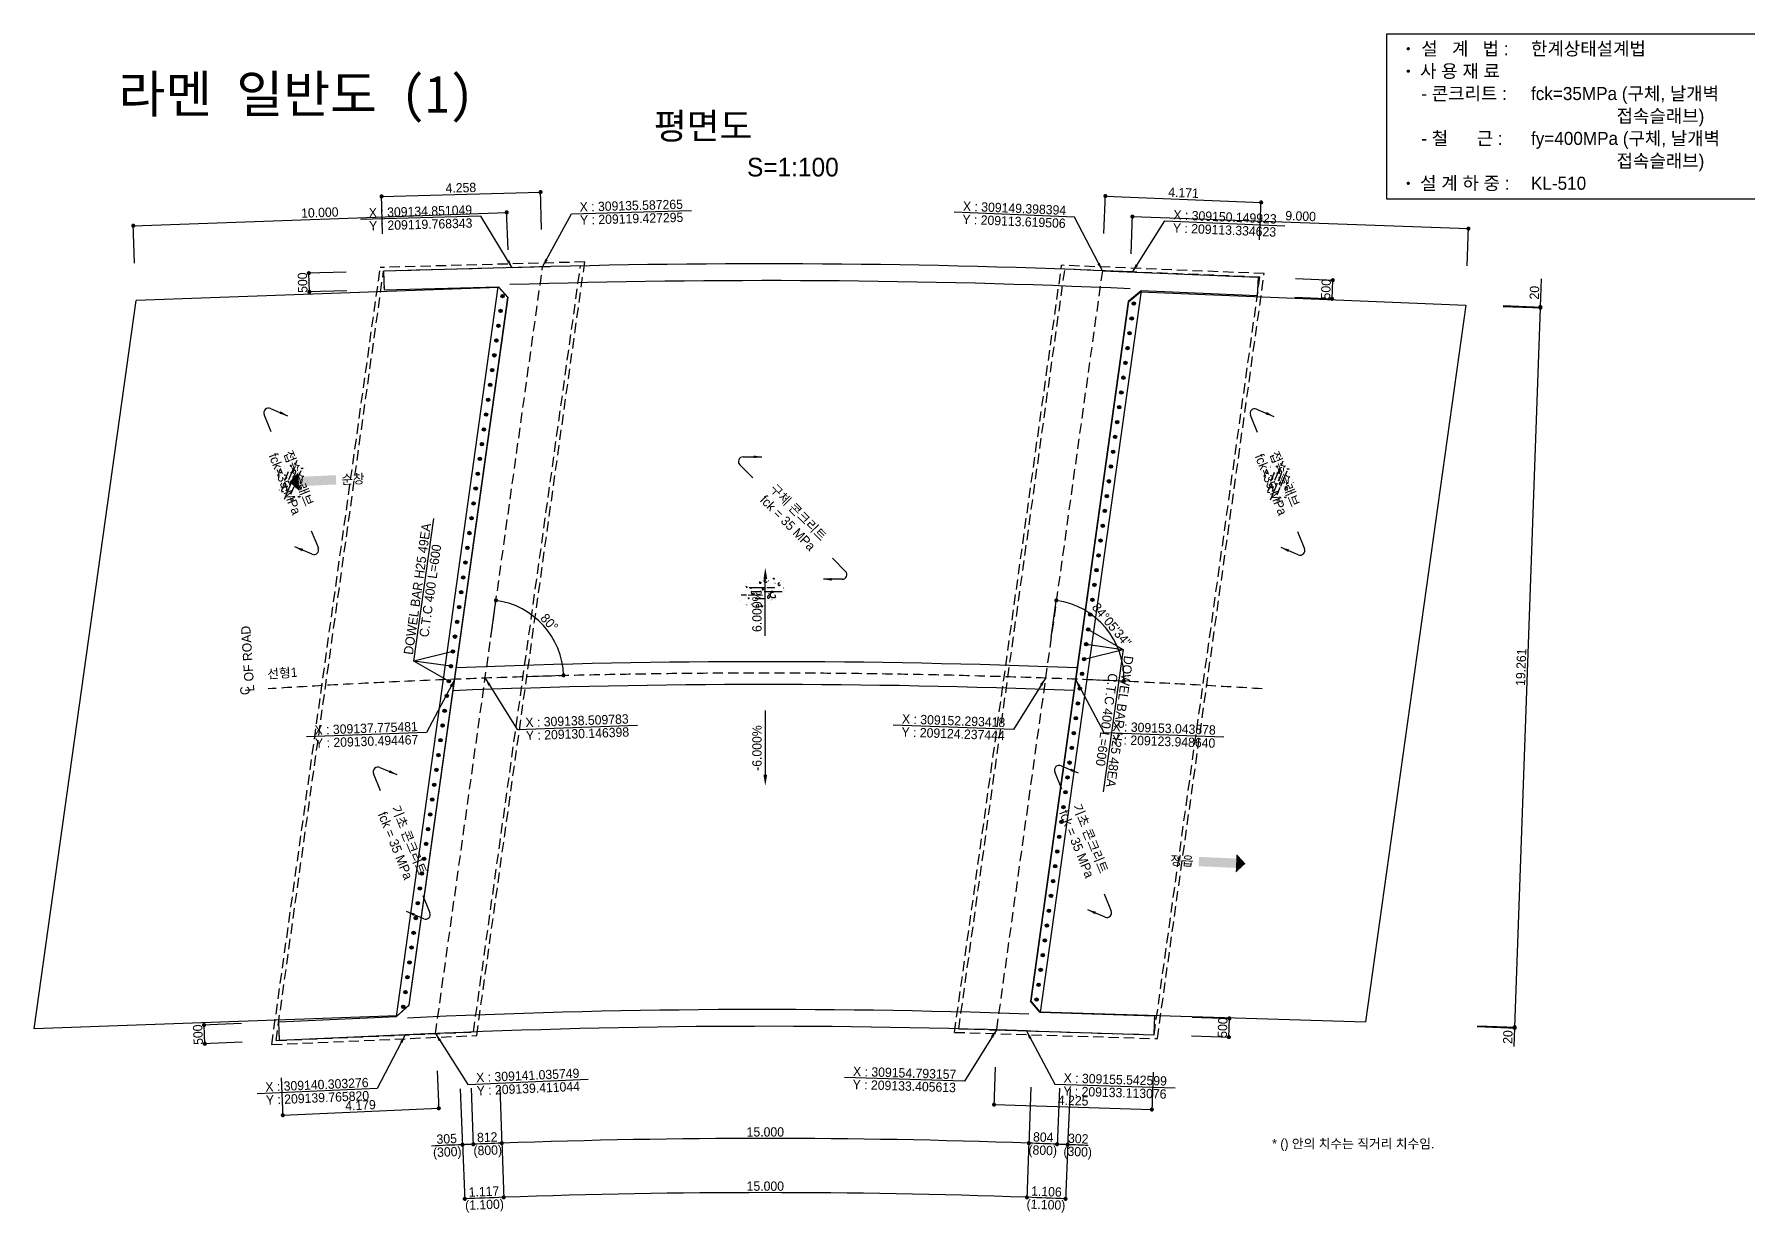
# Model space of a CAD drawing. Extents: x 2629709 to 3675628, y 1179 to 102095.
# Drawn here: x 2661912 to 2707771, y 25372 to 56900 of the extents above; entities that cross this region are included whole.
import ezdxf
from ezdxf.enums import TextEntityAlignment as Align

# ---------------------------------------------------------------- set-up
doc = ezdxf.new("R2010")
doc.units = 0
doc.header["$LTSCALE"] = 550
doc.header["$MEASUREMENT"] = 0
doc.linetypes.add('A-DASHD01', pattern=[0.75, 0.5, -0.25])
doc.layers.get('0').update_dxf_attribs({"linetype": 'CONTINUOUS'})
for name, color, linetype in [('CS-CNTL', 1, 'A-DASHD01'), ('CS-CONC-MAJR', 4, 'CONTINUOUS'), ('CS-CONC-MINR', 3, 'A-DASHD01'), ('CS-DIML', 1, 'CONTINUOUS'), ('CS-DIMT', 3, 'CONTINUOUS'), ('CS-LEAT', 7, 'CONTINUOUS'), ('CS-MISC', 3, 'CONTINUOUS'), ('CS-NOTE', 3, 'CONTINUOUS'), ('CS-RBAR-MAJR', 6, 'CONTINUOUS'), ('CS-SYMB', 3, 'CONTINUOUS'), ('CS-TEXT', 3, 'CONTINUOUS'), ('CZ-TEX1', 6, 'CONTINUOUS'), ('CZ-TEX2', 3, 'CONTINUOUS'), ('TITLE-TEXT', 7, 'CONTINUOUS')]:
    doc.layers.add(name, color=color, linetype=linetype)
doc.styles.add('A_STANDARD', font='Dotum.ttf')
doc.styles.add('TB_TEXT', font='DotumChe.ttf')
doc.styles.add('돋움', font='Dotum.ttf')

# ---------------------------------------------------------------- blocks, each defined once
blk = doc.blocks.new('CXRECON')
for p, q in [((1.018924, 8.475117), (1.021512, 8.484776)), ((1.021512, 8.484776), (1.024101, 8.494435)), ((1.486342, 9.450894), (1.490568, 9.459957)), ((1.738179, 8.474135), (1.748179, 8.474135)), ((1.801551, 8.174562), (1.81121, 8.17715)), ((1.81121, 8.17715), (1.82087, 8.179738)), ((2.977981, 8.634162), (2.987943, 8.635034)), ((2.987943, 8.635034), (2.997905, 8.635905)), ((4.674451, 7.134424), (4.683514, 7.13865)), ((4.683514, 7.13865), (4.692577, 7.142876)), ((-5.851032, 2.537886), (-5.848444, 2.547545)), ((-5.848444, 2.547545), (-5.845856, 2.557205)), ((-5.751693, 1.416206), (-5.744033, 1.422633)), ((-5.744033, 1.422633), (-5.736372, 1.429061)), ((-5.097763, -2.526468), (-0.41422, 2.157075)), ((-4.619188, 3.411384), (-4.614962, 3.420447)), ((-3.9673, 0.955802), (-3.960229, 0.962874)), ((-3.960229, 0.962874), (-3.953158, 0.969945)), ((-3.38897, 3.374389), (-3.379907, 3.378616)), ((-3.379907, 3.378616), (-3.370844, 3.382842)), ((-1.983404, 6.46133), (-1.982532, 6.471292)), ((-1.982532, 6.471292), (-1.98166, 6.481254)), ((-1.848821, 3.030535), (-1.838821, 3.030535)), ((-1.761395, 2.4861), (-1.757168, 2.495163)), ((-1.757168, 2.495163), (-1.752942, 2.504226)), ((-1.621195, 4.896884), (-1.618607, 4.906543)), ((-1.052663, 0.743846), (-1.050075, 0.753506)), ((-1.050075, 0.753506), (-1.047487, 0.763165)), ((-0.362134, 3.320937), (-0.359546, 3.330596)), ((-0.359546, 3.330596), (-0.356958, 3.340255)), ((-0.141915, 4.592665), (-0.139327, 4.602324)), ((-0.090866, 2.48043), (2.227863, 4.799159)), ((0.328395, 5.898027), (0.330983, 5.907686)), ((0.329102, 0.581558), (5.446292, 5.698747)), ((0.330983, 5.907686), (0.333571, 5.917345)), ((0.892052, 0.381441), (0.900244, 0.387177)), ((0.900244, 0.387177), (0.908435, 0.392913)), ((0.987654, 3.60612), (0.988526, 3.616082)), ((0.988526, 3.616082), (0.989397, 3.626044)), ((1.061643, 5.984746), (1.068714, 5.991817)), ((1.068714, 5.991817), (1.075785, 5.998888)), ((2.227395, 3.129346), (2.233823, 3.137006)), ((2.233823, 3.137006), (2.240251, 3.144666)), ((2.658398, 2.927885), (2.664134, 2.936076)), ((2.664134, 2.936076), (2.66987, 2.944268)), ((2.776041, 5.331488), (2.780267, 5.340551)), ((2.780267, 5.340551), (2.784493, 5.349614)), ((3.958712, 0.75091), (3.959584, 0.760872)), ((3.959584, 0.760872), (3.960455, 0.770834)), ((4.464946, 4.901028), (4.472606, 4.907456)), ((4.472606, 4.907456), (4.480266, 4.913884)), ((4.671555, 0.714504), (4.680618, 0.71873)), ((4.680618, 0.71873), (4.689681, 0.722956)), ((4.866823, 0.04987), (4.876482, 0.052458)), ((4.876482, 0.052458), (4.886141, 0.055047)), ((5.126764, 4.103987), (5.129352, 4.113646)), ((5.129352, 4.113646), (5.13194, 4.123306)), ((5.42648, 2.52751), (5.43148, 2.53617)), ((5.43148, 2.53617), (5.43648, 2.544831)), ((5.817293, 6.681077), (5.819881, 6.690736)), ((5.81934, 1.415999), (5.821928, 1.425658)), ((5.819881, 6.690736), (5.822469, 6.700396)), ((6.444395, 4.892204), (6.446132, 4.902052)), ((6.446132, 4.902052), (6.447868, 4.9119)), ((-7.232091, -2.616294), (-7.229503, -2.606635)), ((-7.229503, -2.606635), (-7.226914, -2.596976)), ((-5.884535, -1.314253), (-5.883664, -1.304291)), ((-5.883664, -1.304291), (-5.882792, -1.294329)), ((-5.600266, -3.544687), (-5.592605, -3.538259)), ((-5.592605, -3.538259), (-5.584945, -3.531831)), ((-5.435821, -2.413065), (-5.425821, -2.413065)), ((-5.138004, -6.887754), (-3.65921, -5.40896)), ((-5.009131, -4.478694), (-5.004905, -4.469631)), ((-5.004905, -4.469631), (-5.000679, -4.460568)), ((-4.247074, -2.392191), (-4.237415, -2.389603)), ((-4.237415, -2.389603), (-4.227755, -2.387015)), ((-4.014372, -0.716292), (-4.011784, -0.706632)), ((-3.600812, -6.011194), (-3.595076, -6.003002)), ((-3.595076, -6.003002), (-3.589341, -5.994811)), ((-3.391865, -3.045531), (-3.382802, -3.041305)), ((-3.382802, -3.041305), (-3.373739, -3.037079)), ((-3.197284, -4.947034), (0.829977, -0.919772)), ((-2.913477, -4.169462), (-2.912606, -4.159501)), ((-2.912606, -4.159501), (-2.911734, -4.149539)), ((-2.64301, -2.390554), (-0.408553, -0.156097)), ((-2.433722, -4.410334), (-2.431134, -4.400674)), ((-2.431134, -4.400674), (-2.428546, -4.391015)), ((-1.743193, -1.833244), (-1.740605, -1.823584)), ((-1.740605, -1.823584), (-1.738016, -1.813925)), ((-0.968303, -4.41487), (-0.965715, -4.405211)), ((-0.968303, -5.32863), (-0.965715, -5.318971)), ((-0.849983, -0.317764), (-0.846563, -0.308367)), ((-0.846563, -0.308367), (-0.843143, -0.29897)), ((-0.471696, -1.633306), (-0.46747, -1.624243)), ((-0.46747, -1.624243), (-0.463244, -1.61518)), ((-0.240475, -3.931698), (2.485078, -1.206145)), ((-0.055167, -3.414033), (-0.052579, -3.404374)), ((0.413558, -6.563172), (0.42352, -6.562301)), ((0.42352, -6.562301), (0.433482, -6.561429)), ((0.818002, -5.752713), (0.822228, -5.74365)), ((0.822228, -5.74365), (0.826454, -5.734586)), ((0.989612, -4.240716), (0.9922, -4.231056)), ((2.362515, -2.944283), (2.371176, -2.939283)), ((2.364647, -6.204373), (2.367235, -6.194714)), ((2.367235, -6.194714), (2.369823, -6.185055)), ((2.371176, -2.939283), (2.379836, -2.934283)), ((3.055176, -3.627283), (3.057764, -3.617624)), ((3.057764, -3.617624), (3.060352, -3.607965)), ((3.745705, -1.050193), (3.748294, -1.040534)), ((3.748294, -1.040534), (3.750882, -1.030875)), ((4.130943, -6.345009), (4.137371, -6.337349)), ((4.137371, -6.337349), (4.143799, -6.329688)), ((4.616373, -0.059865), (4.624034, -0.053437)), ((4.624034, -0.053437), (4.631694, -0.047009)), ((4.668659, -5.705417), (4.677722, -5.70119)), ((4.677722, -5.70119), (4.686785, -5.696964)), ((4.767801, -5.020757), (4.775461, -5.014329)), ((4.775461, -5.014329), (4.783122, -5.007902)), ((5.355437, -2.907325), (5.359663, -2.898262)), ((5.359663, -2.898262), (5.36389, -2.889199)), ((5.38733, -1.102714), (5.389066, -1.092866)), ((5.389066, -1.092866), (5.390802, -1.083018)), ((-5.448838, -8.50558), (-5.441178, -8.499152)), ((-5.441178, -8.499152), (-5.433517, -8.492724)), ((-3.719433, -8.5981), (-3.715207, -8.589037)), ((-3.715207, -8.589037), (-3.710981, -8.579974)), ((-3.124251, -6.987424), (-3.121663, -6.977765)), ((-3.121663, -6.977765), (-3.119075, -6.968105)), ((-1.284968, -8.392007), (-1.28238, -8.382348)), ((-1.28238, -8.382348), (-1.279791, -8.372688)), ((-0.864949, -8.292944), (-0.855886, -8.288718)), ((-0.855886, -8.288718), (-0.846823, -8.284492)), ((0.057581, -7.024672), (0.058452, -7.01471)), ((0.058452, -7.01471), (0.059324, -7.004748))]:
    blk.add_line(p, q)
for points in [[(-0.873262, 6.859953), (-0.855306, 6.965297), (-0.793262, 7.059953), (-0.679376, 7.130771), (-0.553262, 7.139953), (-0.373504, 6.960817), (-0.473262, 6.699953)], [(2.445796, 7.406973), (2.153469, 7.279926), (2.005796, 6.966973), (2.110592, 6.631689), (2.445796, 6.446973), (2.779722, 6.496356), (2.965796, 6.686973), (2.999504, 6.94925), (2.885796, 7.206973)], [(-3.566539, 2.231494), (-3.675179, 2.058975), (-3.686539, 1.911494), (-3.585089, 1.76591), (-3.366539, 1.711494), (-3.157318, 1.806936), (-3.046539, 2.031494), (-3.070589, 2.241918), (-3.166539, 2.351494)], [(-2.277934, 4.28244), (-2.608996, 4.18211), (-2.837934, 4.04244), (-2.897751, 3.68492), (-2.397934, 3.32244), (-1.892488, 3.416346), (-1.637934, 3.84244), (-1.664775, 4.177286), (-1.757934, 4.28244)], [(-0.958798, 1.087352), (-0.983764, 0.869867), (-0.878798, 0.687352), (-0.663467, 0.605766), (-0.438798, 0.687352), (-0.316866, 1.033845), (-0.558798, 1.287352)], [(2.27784, 1.108099), (2.295796, 1.213443), (2.35784, 1.308099), (2.471726, 1.378917), (2.59784, 1.388099), (2.777598, 1.208963), (2.67784, 0.948099)], [(3.381617, 2.837496), (2.787248, 2.439128), (2.661617, 1.797496), (2.853516, 1.434227), (3.261617, 1.157496), (3.957451, 1.105425), (4.661617, 1.477496), (5.071687, 2.035374), (5.061617, 2.317496), (4.875898, 2.52002), (4.421617, 2.757496)], [(2.838332, 0.664018), (2.708987, 0.446206), (2.718332, 0.144018), (2.927255, -0.144373), (3.238332, -0.215982), (3.550919, 0.000506), (3.598332, 0.424018), (3.495334, 0.628576), (3.358332, 0.744018)], [(-6.217461, -3.281), (-6.199506, -3.175657), (-6.137461, -3.081), (-6.023575, -3.010182), (-5.897461, -3.001), (-5.717704, -3.180137), (-5.817461, -3.441)], [(-2.55502, -2.649097), (-2.886081, -2.749427), (-3.11502, -2.889097), (-3.174836, -3.246617), (-2.67502, -3.609097), (-2.169573, -3.515191), (-1.91502, -3.089097), (-1.94186, -2.754251), (-2.03502, -2.649097)], [(-2.430628, -5.868774), (-2.412672, -5.763431), (-2.350628, -5.668774), (-2.236742, -5.597956), (-2.110628, -5.588774), (-1.930871, -5.767911), (-2.030628, -6.028774)], [(2.01089, -5.363698), (2.11122, -5.69476), (2.25089, -5.923698), (2.608411, -5.983515), (2.97089, -5.483698), (2.876985, -4.978252), (2.45089, -4.723698), (2.116045, -4.750538), (2.01089, -4.843698)], [(3.537973, -3.952404), (3.513006, -4.169889), (3.617973, -4.352404), (3.833304, -4.43399), (4.057973, -4.352404), (4.179904, -4.005911), (3.937973, -3.752404)]]:
    blk.add_lwpolyline(points)
blk = doc.blocks.new('CSBSEC1')
at = {"layer": 'CS-RBAR-MAJR', "const_width": 0.45}
blk.add_lwpolyline([(0.225, 0, 1), (-0.225, 0, 1)], format="xyb", close=True, dxfattribs=at)
at = {"layer": 'CS-RBAR-MAJR'}
blk.add_circle((0, 0), 0.45, dxfattribs=at)
blk = doc.blocks.new('CXDIMDT2')
at = {"layer": 'CS-MISC', "const_width": 0.5}
blk.add_lwpolyline([(0.25, 0, 1), (-0.25, 0, 1)], format="xyb", close=True, dxfattribs=at)
blk = doc.blocks.new('A$Cc22b2ba3')
at = {"layer": 'CS-LEAT', "linetype": 'ByBlock'}
blk.add_lwpolyline([(-10615, -4900), (-500, -4900), (-500, -500), (-10615, -500)], close=True, dxfattribs=at)
at = {"layer": 'CS-NOTE', "linetype": 'ByBlock', "const_width": 43.7}
for points in [[(-10054, -887, 1), (-10011, -887, 1)], [(-10054, -1487, 1), (-10011, -1487, 1)], [(-10054, -4487, 1), (-10011, -4487, 1)]]:
    blk.add_lwpolyline(points, format="xyb", close=True, dxfattribs=at)
at = {"layer": 'CS-NOTE', "linetype": 'ByBlock', "style": '돋움'}
for s, p in [('설   계   법 : ', (-9684, -1060)), ('한계상태설계법', (-6747, -1060)), ('사 용 재 료', (-9716, -1660)), ('- 콘크리트 :', (-9684, -2260)), ('fck=35MPa (구체, 날개벽', (-6747, -2260)), ('                  접속슬래브)', (-6747, -2860)), ('- 철      근 :', (-9684, -3460)), ('fy=400MPa (구체, 날개벽', (-6747, -3460)), ('                  접속슬래브)', (-6747, -4060)), ('설 계 하 중 :', (-9716, -4660)), ('KL-510', (-6747, -4660))]:
    blk.add_text(s, height=350, dxfattribs=at).set_placement(p)

msp = doc.modelspace()

# ---------------------------------------------------------------- linework, layer by layer
at = {"layer": 'CS-CNTL'}
msp.add_arc((2681478, -170191), 210000, 86.37015, 93.63218, dxfattribs=at)
at = {"layer": 'CS-CONC-MAJR'}
for p, q in [((2675517, 50678), (2671261, 50563)), ((2671261, 50563), (2671274, 50063)), ((2690499, 50574), (2694667, 50404)), ((2674347, 50126), (2664635, 49779)), ((2671274, 50063), (2674336, 50146)), ((2671604, 30619), (2674332, 50146)), ((2674336, 50146), (2674595, 49857)), ((2674589, 49855), (2674347, 50126)), ((2691534, 50032), (2688837, 30727)), ((2691533, 50032), (2691191, 49747)), ((2691196, 49744), (2691517, 50012)), ((2691517, 50012), (2700223, 49656)), ((2694646, 49904), (2691533, 50032)), ((2694667, 50404), (2694646, 49904)), ((2661912, 30292), (2664635, 49779)), ((2671945, 30932), (2674589, 49855)), ((2671950, 30929), (2674595, 49857)), ((2691191, 49747), (2688577, 31034)), ((2691196, 49744), (2688582, 31035)), ((2700223, 49656), (2697544, 30479)), ((2671609, 30619), (2671950, 30929)), ((2671945, 30932), (2671624, 30639)), ((2688835, 30727), (2688577, 31034)), ((2688582, 31035), (2688825, 30748)), ((2688825, 30748), (2697544, 30479)), ((2691900, 30633), (2688835, 30727)), ((2671624, 30639), (2661912, 30292)), ((2668454, 30480), (2671609, 30619)), ((2668476, 29980), (2668454, 30480)), ((2691885, 30133), (2691900, 30633)), ((2672651, 30164), (2668476, 29980)), ((2687662, 30263), (2691885, 30133))]:
    msp.add_line(p, q, dxfattribs=at)
for radius, start, end in [(220950, 87.4516, 91.75638), (220500, 87.46266, 91.77639), (210305, 87.72605, 92.25301), (209695, 87.74263, 92.28302), (201000, 87.9899, 92.73094), (200550, 88.00328, 92.7552)]:
    msp.add_arc((2681478, -170191), radius, start, end, dxfattribs=at)
at = {"layer": 'CS-CONC-MINR', "linetype": 'A-DASHD01'}
for p, q in [((2668268, 29871), (2671173, 50661)), ((2668384, 29976), (2671260, 50563)), ((2676646, 50809), (2671173, 50661)), ((2676531, 50705), (2671260, 50563)), ((2671261, 50563), (2671274, 50063)), ((2672651, 30164), (2675517, 50678)), ((2673667, 30209), (2676531, 50705)), ((2673754, 30113), (2676646, 50809)), ((2686542, 30198), (2689409, 50719)), ((2686656, 30294), (2689495, 50615)), ((2690499, 50574), (2687662, 30263)), ((2694830, 50497), (2689409, 50719)), ((2694716, 50402), (2689495, 50615)), ((2691971, 30030), (2694830, 50497)), ((2691884, 30133), (2694716, 50402)), ((2694667, 50404), (2694646, 49904)), ((2668476, 29980), (2668454, 30480)), ((2686656, 30294), (2691884, 30133)), ((2691885, 30133), (2691900, 30633)), ((2668268, 29871), (2673754, 30113)), ((2668384, 29976), (2673667, 30209)), ((2686542, 30198), (2691971, 30030))]:
    msp.add_line(p, q, dxfattribs=at)
at = {"layer": 'CS-DIML'}
for p, q in [((2671234, 51563), (2671205, 52612)), ((2671207, 52562), (2675463, 52677)), ((2675490, 51678), (2675462, 52727)), ((2690540, 51573), (2690583, 52623)), ((2690581, 52573), (2694748, 52402)), ((2694708, 51403), (2694750, 52452)), ((2664599, 50779), (2664562, 51828)), ((2664563, 51778), (2674557, 52135)), ((2673860, 52032), (2670644, 51946)), ((2674706, 50655), (2673860, 52032)), ((2674593, 51136), (2674555, 52185)), ((2675517, 50678), (2676287, 52099)), ((2676287, 52099), (2679504, 52186)), ((2689749, 52006), (2686534, 52137)), ((2690499, 50574), (2689749, 52006)), ((2691266, 51023), (2691304, 52073)), ((2691302, 52023), (2700296, 51701)), ((2691302, 50540), (2692167, 51906)), ((2692167, 51906), (2695382, 51774)), ((2700260, 50702), (2700298, 51751)), ((2670261, 50536), (2669211, 50508)), ((2669275, 50009), (2669261, 50509)), ((2670274, 50036), (2669225, 50008)), ((2695666, 50363), (2696715, 50320)), ((2696645, 49823), (2696665, 50322)), ((2702222, 49605), (2702249, 50355)), ((2695646, 49864), (2696695, 49821)), ((2701222, 49621), (2702272, 49583)), ((2701223, 49641), (2702272, 49603)), ((2701534, 30336), (2702222, 49585)), ((2702222, 49585), (2702222, 49605)), ((2668231, 46891), (2668692, 46696)), ((2694624, 46873), (2695085, 46678)), ((2668254, 46265), (2668067, 46729)), ((2694647, 46248), (2694460, 46711)), ((2669327, 43617), (2669515, 43153)), ((2672072, 40130), (2672605, 43943)), ((2695720, 43599), (2695907, 43136)), ((2669350, 42991), (2668890, 43186)), ((2695743, 42974), (2695282, 43169)), ((2681478, 40809), (2681478, 42329)), ((2674132, 40764), (2674277, 41804)), ((2689129, 40764), (2689274, 41804)), ((2690120, 40978), (2691055, 40444)), ((2673118, 40388), (2672072, 40130)), ((2690010, 40186), (2691055, 40444)), ((2690065, 40582), (2691055, 40444)), ((2691055, 40444), (2690523, 36631)), ((2673062, 39992), (2672072, 40130)), ((2673007, 39596), (2672072, 40130)), ((2673168, 39644), (2672410, 38216)), ((2673980, 39675), (2674837, 38304)), ((2675079, 39714), (2676128, 39751)), ((2688976, 39675), (2688119, 38304)), ((2689780, 39644), (2690538, 38216)), ((2690076, 39635), (2691125, 39598)), ((2681478, 38809), (2681478, 37094)), ((2672410, 38216), (2669194, 38101)), ((2674837, 38304), (2678053, 38419)), ((2688119, 38304), (2684903, 38419)), ((2690538, 38216), (2693753, 38101)), ((2667455, 30436), (2666406, 30389)), ((2666478, 29892), (2666456, 30392)), ((2692900, 30602), (2693949, 30569)), ((2693884, 30071), (2693899, 30571)), ((2700534, 30352), (2701583, 30314)), ((2700535, 30372), (2701584, 30334)), ((2701533, 30316), (2701515, 29816)), ((2701533, 30316), (2701534, 30336)), ((2667477, 29936), (2666428, 29890)), ((2671838, 30127), (2671092, 28692)), ((2672651, 30164), (2673520, 28801)), ((2687662, 30263), (2686811, 28889)), ((2688466, 30237), (2689230, 28812)), ((2692884, 30102), (2693934, 30070)), ((2668520, 28981), (2668566, 27932)), ((2672695, 29165), (2672741, 28116)), ((2673520, 28801), (2676734, 28943)), ((2686811, 28889), (2683595, 28988)), ((2687631, 29264), (2687598, 28214)), ((2691854, 29133), (2691821, 28084)), ((2671092, 28692), (2667878, 28551)), ((2673313, 28691), (2673376, 27142)), ((2673601, 28703), (2673663, 27154)), ((2674371, 28732), (2674426, 27183)), ((2688585, 28732), (2688530, 27183)), ((2689230, 28812), (2692446, 28713)), ((2689347, 28703), (2689286, 27154)), ((2689633, 28691), (2689569, 27143)), ((2668564, 27982), (2672739, 28166)), ((2687600, 28264), (2691823, 28134)), ((2673372, 27242), (2673436, 25693)), ((2674422, 27283), (2674478, 25733)), ((2688534, 27283), (2688478, 25733)), ((2689574, 27243), (2689510, 25694))]:
    msp.add_line(p, q, dxfattribs=at)
for centre, radius, start, end in [((2668183, 46776), 125, 67.0463, 202.0463), ((2694575, 46758), 125, 67.0467, 202.0467), ((2669399, 43106), 125, 247.0463, 22.0463), ((2695792, 43089), 125, 247.0467, 22.0467), ((2673980, 39675), 2100, 2.0463, 82.0463), ((2688976, 39675), 2100, 357.9537, 82.0467), ((2681478, -170191), 197550, 92.35103, 92.59259), ((2681478, -170191), 197550, 92.35103, 92.59259), ((2681478, -170191), 197550, 92.26791, 92.35103), ((2681478, -170191), 197550, 92.04628, 92.26791), ((2681478, -170191), 197550, 87.95372, 92.04628), ((2681478, -170191), 197550, 87.73429, 87.95372), ((2681478, -170191), 197550, 87.652, 87.73429), ((2681478, -170191), 197550, 87.49239, 87.652), ((2681478, -170191), 196100, 92.04628, 92.35103), ((2681478, -170191), 196100, 87.95372, 92.04628), ((2681478, -170191), 196100, 87.652, 87.95372)]:
    msp.add_arc(centre, radius, start, end, dxfattribs=at)
for points in [[(2674706, 50655), (2674622, 50861), (2674706, 50655), (2674560, 50823)], [(2675517, 50678), (2675654, 50854), (2675517, 50678), (2675590, 50889)], [(2690499, 50574), (2690430, 50786), (2690499, 50574), (2690365, 50752)], [(2691302, 50540), (2691451, 50706), (2691302, 50540), (2691389, 50745)], [(2668692, 46696), (2668503, 46815), (2668692, 46696), (2668475, 46748)], [(2695085, 46678), (2694896, 46798), (2695085, 46678), (2694868, 46731)], [(2669001, 44684), (2668740, 44923), (2669001, 44684), (2668979, 45184)], [(2669995, 44855), (2668996, 44809), (2669983, 45104), (2668984, 45059)], [(2668890, 43186), (2669078, 43067), (2668890, 43186), (2669107, 43134)], [(2695282, 43169), (2695471, 43049), (2695282, 43169), (2695499, 43117)], [(2681428, 42329), (2681478, 42629), (2681478, 42329), (2681528, 42329)], [(2673168, 39644), (2673032, 39467), (2673168, 39644), (2673097, 39432)], [(2673980, 39675), (2674065, 39469), (2673980, 39675), (2674127, 39508)], [(2688976, 39675), (2688829, 39508), (2688976, 39675), (2688891, 39469)], [(2689780, 39644), (2689851, 39433), (2689780, 39644), (2689916, 39467)], [(2681428, 37094), (2681478, 36794), (2681478, 37094), (2681528, 37094)], [(2693086, 34892), (2694085, 34847), (2693075, 34643), (2694074, 34597)], [(2694090, 34972), (2694329, 34711), (2694090, 34972), (2694068, 34473)], [(2671838, 30127), (2671704, 29948), (2671838, 30127), (2671769, 29915)], [(2672651, 30164), (2672738, 29959), (2672651, 30164), (2672800, 29998)], [(2687662, 30263), (2687515, 30095), (2687662, 30263), (2687577, 30057)], [(2688466, 30237), (2688537, 30026), (2688466, 30237), (2688602, 30060)]]:
    msp.add_solid(points, dxfattribs=at)
at = {"layer": 'CS-SYMB'}
for p, q in [((2680882, 45596), (2681382, 45595)), ((2681146, 45029), (2680793, 45383)), ((2683274, 42886), (2683626, 42531)), ((2683537, 42318), (2683037, 42320)), ((2671158, 37287), (2671618, 37092)), ((2689415, 36706), (2689227, 37170)), ((2689392, 37332), (2689852, 37137)), ((2671181, 36662), (2670993, 37125)), ((2672314, 33862), (2672502, 33399)), ((2690549, 33907), (2690736, 33444)), ((2672337, 33237), (2671877, 33432)), ((2690572, 33282), (2690111, 33477))]:
    msp.add_line(p, q, dxfattribs=at)
for centre, start, end in [((2680882, 45471), 89.8043, 224.8043), ((2683537, 42443), 269.8043, 44.8043), ((2671109, 37172), 67.0463, 202.0463), ((2689343, 37217), 67.0467, 202.0467), ((2672386, 33352), 247.0463, 22.0463), ((2690620, 33397), 247.0467, 22.0467)]:
    msp.add_arc(centre, 125, start, end, dxfattribs=at)
for points in [[(2681382, 45595), (2681162, 45632), (2681382, 45595), (2681162, 45559)], [(2683037, 42320), (2683257, 42282), (2683037, 42320), (2683257, 42356)], [(2671618, 37092), (2671430, 37212), (2671618, 37092), (2671401, 37144)], [(2689852, 37137), (2689664, 37256), (2689852, 37137), (2689635, 37189)], [(2671877, 33432), (2672065, 33312), (2671877, 33432), (2672094, 33380)], [(2690111, 33477), (2690300, 33357), (2690111, 33477), (2690328, 33425)]]:
    msp.add_solid(points, dxfattribs=at)

# ---------------------------------------------------------------- block references
at = {"layer": 'CS-DIMT', "linetype": 'ByBlock'}
msp.add_blockref('A$Cc22b2ba3', (2708718, 57400), dxfattribs=at)
at = {"layer": 'CS-RBAR-MAJR', "xscale": 99.99999999999999, "yscale": 99.99999999999999, "zscale": 99.99999999999999, "rotation": 246.795506}
for p in [(2674391, 49499), (2674446, 49896), (2691338, 49694), (2674335, 49103), (2691283, 49298), (2674280, 48707), (2691227, 48902), (2674225, 48311), (2691117, 48109), (2691172, 48505), (2674169, 47915), (2691061, 47713), (2674114, 47519), (2691006, 47317), (2674003, 46726), (2674058, 47123), (2690951, 46921), (2673948, 46330), (2690895, 46525), (2673892, 45934), (2690840, 46128), (2673837, 45538), (2690785, 45732), (2673782, 45142), (2690674, 44940), (2690729, 45336), (2673726, 44746), (2690618, 44544), (2673671, 44349), (2690563, 44148), (2673560, 43557), (2673616, 43953), (2690508, 43752), (2673505, 43161), (2690452, 43355), (2673450, 42765), (2690397, 42959), (2673394, 42369), (2690286, 42167), (2690342, 42563), (2673339, 41973), (2690231, 41771), (2673284, 41576), (2690176, 41375), (2673173, 40784), (2673228, 41180), (2690120, 40978), (2673118, 40388), (2690065, 40582), (2673062, 39992), (2690010, 40186), (2673007, 39596), (2689899, 39394), (2689954, 39790), (2672952, 39199), (2689844, 38998), (2672896, 38803), (2689788, 38602), (2672785, 38011), (2672841, 38407), (2689733, 38205), (2672730, 37615), (2689678, 37809), (2672675, 37219), (2689622, 37413), (2672619, 36823), (2689567, 37017), (2672564, 36426), (2689456, 36225), (2689512, 36621), (2672509, 36030), (2689401, 35828), (2672453, 35634), (2689346, 35432), (2672343, 34842), (2672398, 35238), (2689290, 35036), (2672287, 34446), (2689235, 34640), (2672232, 34049), (2689179, 34244), (2672177, 33653), (2689069, 33452), (2689124, 33848), (2672121, 33257), (2689013, 33055), (2672066, 32861), (2688958, 32659), (2671955, 32069), (2672011, 32465), (2688903, 32263), (2671900, 31673), (2688847, 31867), (2671845, 31276), (2688792, 31471), (2671789, 30880), (2688737, 31075)]:
    msp.add_blockref('CSBSEC1', p, dxfattribs=at)
at = {"layer": 'CS-SYMB'}
for name, p, xscale, yscale, zscale, rotation in [('CXDIMDT2', (2671207, 52562), 110, 110, 110, 91.54597499999997), ('CXDIMDT2', (2675463, 52677), 110, 110, 110, 91.54597499999997), ('CXDIMDT2', (2690581, 52573), 110, 110, 110, 87.660014), ('CXDIMDT2', (2694748, 52402), 110, 110, 110, 87.660014), ('CXDIMDT2', (2664563, 51778), 110, 110, 110, 92.046278), ('CXDIMDT2', (2674557, 52135), 110, 110, 110, 92.046278), ('CXDIMDT2', (2691302, 52023), 110, 110, 110, 87.95372200000001), ('CXDIMDT2', (2700296, 51701), 110, 110, 110, 87.95372200000001), ('CXDIMDT2', (2669261, 50509), 110, 110, 110, 181.545975), ('CXDIMDT2', (2669275, 50009), 110, 110, 110, 181.545975), ('CXDIMDT2', (2696665, 50322), 110, 110, 110, 177.660014), ('CXDIMDT2', (2696645, 49823), 110, 110, 110, 177.660014), ('CXDIMDT2', (2702222, 49605), 110, 110, 110, 87.95372200000001), ('CXDIMDT2', (2702222, 49605), 110, 110, 110, 87.95372200000001), ('CXDIMDT2', (2702222, 49585), 110, 110, 110, 87.95372200000001), ('CXDIMDT2', (2702222, 49585), 110, 110, 110, 87.95372200000001), ('CXRECON', (2668791, 44941), 66.666667, 66.666667, 66.666667, 202.0462779999999), ('CXRECON', (2695184, 44924), 66.666667, 66.666667, 66.666667, 202.046722), ('CXRECON', (2681403, 41980), 66.666667, 66.666667, 66.666667, 314.8042769999998), ('CXDIMDT2', (2674270, 41754), 110, 110, 110, 172.046278), ('CXDIMDT2', (2689267, 41754), 110, 110, 110, 172.046722), ('CXDIMDT2', (2690065, 40582), 110, 110, 110, 262.046722), ('CXDIMDT2', (2673062, 39992), 110, 110, 110, 82.046278), ('CXDIMDT2', (2676078, 39750), 110, 110, 110, 92.046278), ('CXDIMDT2', (2691075, 39600), 110, 110, 110, 87.95372200000001), ('CXDIMDT2', (2666456, 30392), 110, 110, 110, 182.5226799999999), ('CXDIMDT2', (2693899, 30571), 110, 110, 110, 178.233124), ('CXDIMDT2', (2701533, 30316), 110, 110, 110, 87.95372200000001), ('CXDIMDT2', (2701534, 30336), 110, 110, 110, 87.95372200000001), ('CXDIMDT2', (2701534, 30336), 110, 110, 110, 87.95372200000001), ('CXDIMDT2', (2666478, 29892), 110, 110, 110, 182.5226799999999), ('CXDIMDT2', (2693884, 30071), 110, 110, 110, 178.233124), ('CXDIMDT2', (2668564, 27982), 110, 110, 110, 92.52268000000001), ('CXDIMDT2', (2672739, 28166), 110, 110, 110, 92.52268000000001), ('CXDIMDT2', (2687600, 28264), 110, 110, 110, 88.233124), ('CXDIMDT2', (2691823, 28134), 110, 110, 110, 88.233124), ('CXDIMDT2', (2673374, 27192), 110, 110, 110, 246.795506), ('CXDIMDT2', (2673661, 27204), 110, 110, 110, 246.795506), ('CXDIMDT2', (2673661, 27204), 110, 110, 110, 246.795506), ('CXDIMDT2', (2674424, 27233), 110, 110, 110, 246.795506), ('CXDIMDT2', (2674424, 27233), 110, 110, 110, 246.795506), ('CXDIMDT2', (2688532, 27233), 110, 110, 110, 246.795506), ('CXDIMDT2', (2688532, 27233), 110, 110, 110, 246.795506), ('CXDIMDT2', (2689288, 27204), 110, 110, 110, 246.795506), ('CXDIMDT2', (2689288, 27204), 110, 110, 110, 246.795506), ('CXDIMDT2', (2689571, 27193), 110, 110, 110, 246.795506), ('CXDIMDT2', (2689571, 27193), 110, 110, 110, 246.795506), ('CXDIMDT2', (2673434, 25743), 110, 110, 110, 246.795506), ('CXDIMDT2', (2674476, 25783), 110, 110, 110, 246.795506), ('CXDIMDT2', (2674476, 25783), 110, 110, 110, 246.795506), ('CXDIMDT2', (2688480, 25783), 110, 110, 110, 246.795506), ('CXDIMDT2', (2688480, 25783), 110, 110, 110, 246.795506), ('CXDIMDT2', (2689512, 25744), 110, 110, 110, 246.795506)]:
    msp.add_blockref(name, p, dxfattribs=dict(at, xscale=xscale, yscale=yscale, zscale=zscale, rotation=rotation))

# ---------------------------------------------------------------- texts
at = {"layer": 'CS-DIMT', "style": 'A_STANDARD'}
for s, rotation, p in [('4.258', 361.546, (2673333, 52670)), ('4.171', 357.66, (2692667, 52537)), (' X : 309134.851049 ', 361.546, (2672251, 52039)), (' X : 309135.587265 ', 361.546, (2677894, 52193)), (' X : 309149.398394 ', 357.66, (2688143, 52122)), ('10.000', 362.0463, (2669559, 52007)), (' X : 309150.149923 ', 357.66, (2693776, 51890)), ('9.000', 357.9537, (2695801, 51912)), ('500', 451.546, (2669218, 50258)), ('500', 447.66, (2696605, 50075)), ('20', 447.9537, (2702186, 49982)), ('DOWEL BAR H25 49EA', 442.0463, (2672289, 42044)), ('C.T.C 400 L=600', 442.0463, (2672635, 41995)), (' 80°', 312.0463, (2675576, 41115)), (' 84°05\'34"', 310.0002, (2690623, 41057)), ('19.261', 447.9537, (2701828, 39962)), ('DOWEL BAR H25 48EA', 262.0467, (2690839, 38531)), ('C.T.C 400 L=600', 262.0467, (2690492, 38579)), (' X : 309138.509783 ', 362.0463, (2676443, 38412)), (' X : 309152.293418 ', 357.9537, (2686513, 38412)), (' X : 309137.775481 ', 362.0463, (2670800, 38209)), (' X : 309153.043878 ', 357.9537, (2692147, 38209)), ('500', 452.5227, (2666417, 30140)), ('500', 448.2331, (2693841, 30323)), ('20', 447.9537, (2701474, 30068)), (' X : 309140.303276 ', 362.5227, (2669483, 28672)), (' X : 309141.035749 ', 362.5227, (2675125, 28922)), (' X : 309154.793157 ', 358.2331, (2685204, 28988)), (' X : 309155.542599 ', 358.2331, (2690840, 28813)), ('4.225', 358.2331, (2689713, 28249)), ('4.179', 362.5227, (2670649, 28124)), ('812', 362.1571, (2674040, 27268)), ('15.000', 360, (2681478, 27409)), ('804', 357.844, (2688912, 27269)), ('305', 362.4649, (2672956, 27225)), ('302', 357.5722, (2689848, 27231)), ('15.000', 360, (2681478, 25959)), ('1.117', 362.1987, (2673953, 25814)), ('1.106', 357.8029, (2688998, 25814))]:
    msp.add_text(s, height=250, rotation=rotation, dxfattribs=at).set_placement(p, align=Align.CENTER)
for s, rotation, p in [(' Y : 209119.768343 ', 361.546, (2672253, 51939)), (' Y : 209119.427295 ', 361.546, (2677897, 52093)), (' Y : 209113.619506 ', 357.66, (2688139, 52022)), (' Y : 209113.334623 ', 357.66, (2693772, 51790)), (' Y : 209130.494467 ', 362.0463, (2670804, 38109)), (' Y : 209130.146398 ', 362.0463, (2676447, 38312)), (' Y : 209124.237444 ', 357.9537, (2686509, 38312)), (' Y : 209123.948640 ', 357.9537, (2692144, 38109)), (' Y : 209133.405613 ', 358.2331, (2685201, 28888)), (' Y : 209139.765820 ', 362.5227, (2669487, 28572)), (' Y : 209139.411044 ', 362.5227, (2675129, 28822)), (' Y : 209133.113076 ', 358.2331, (2690837, 28713)), ('(300)', 362.4649, (2672960, 27125)), ('(800)', 362.1571, (2674044, 27169)), ('(800)', 357.844, (2688908, 27169)), ('(300)', 357.5722, (2689844, 27131)), ('(1.100)', 362.1987, (2673957, 25714)), ('(1.100)', 357.8029, (2688994, 25714))]:
    msp.add_text(s, height=250, rotation=rotation, dxfattribs=at).set_placement(p, align=Align.TOP_CENTER)
msp.add_text('순창', height=250, rotation=722.592, dxfattribs=at).set_placement((2670759, 44889), align=Align.RIGHT)
for s, rotation, p in [('6.000%', 450, (2681378, 40909)), ('-6.000%', 450, (2681378, 37194)), ('정읍', 717.408, (2692310, 34677))]:
    msp.add_text(s, height=250, rotation=rotation, dxfattribs=at).set_placement(p)
msp.add_text('* () 안의 치수는 직거리 치수임.', height=250, dxfattribs=at).set_placement((2699384, 27095), align=Align.RIGHT)
at = {"layer": 'CS-DIMT', "char_height": 250, "attachment_point": 8, "style": 'A_STANDARD'}
for s, insert, rotation in [('\\A1;\\A1;fck=35 MPa}', (2668501, 44824), 292.0463), ('\\A1;접속슬래브', (2668849, 44964), 292.0463), ('\\A1;\\A1;fck=35 MPa}', (2694894, 44806), 292.0467), ('\\A1;접속슬래브', (2695241, 44947), 292.0467)]:
    msp.add_mtext(s, dxfattribs=dict(at, insert=insert, rotation=rotation))
at = {"layer": 'CS-SYMB', "char_height": 250, "attachment_point": 8, "style": 'A_STANDARD'}
for s, insert, rotation in [('\\A1;\\A1;fck = 35 MPa ', (2681988, 43737), 314.8043), ('\\A1;구체 콘크리트', (2682254, 44001), 314.8043), ('\\A1;기초 콘크리트', (2671806, 35285), 292.0463), ('\\A1;기초 콘크리트', (2690040, 35330), 292.0467), ('\\A1;\\A1;fck = 35 MPa ', (2671458, 35145), 292.0463), ('\\A1;\\A1;fck = 35 MPa ', (2689692, 35190), 292.0467)]:
    msp.add_mtext(s, dxfattribs=dict(at, insert=insert, rotation=rotation))
at = {"layer": 'CS-TEXT', "style": 'A_STANDARD'}
for s, rotation, p in [('L OF ROAD', 453.6322, (2667803, 39323)), ('선형1', 363.6322, (2668157, 39661)), ('C', 453.6322, (2667683, 39230))]:
    msp.add_text(s, height=250, rotation=rotation, dxfattribs=at).set_placement(p)
at = {"layer": 'CZ-TEX1', "style": 'A_STANDARD'}
msp.add_text('평면도', height=700, dxfattribs=at).set_placement((2679812, 54096), align=Align.CENTER)
at = {"layer": 'CZ-TEX2', "style": 'A_STANDARD'}
msp.add_text('S=1:100', height=500, dxfattribs=at).set_placement((2680988, 53096))
at = {"layer": 'TITLE-TEXT', "style": 'TB_TEXT'}
msp.add_text('라멘 일반도 (1)', height=1000, dxfattribs=at).set_placement((2668918, 55300), align=Align.MIDDLE_CENTER)

doc.saveas('drawing.dxf')
